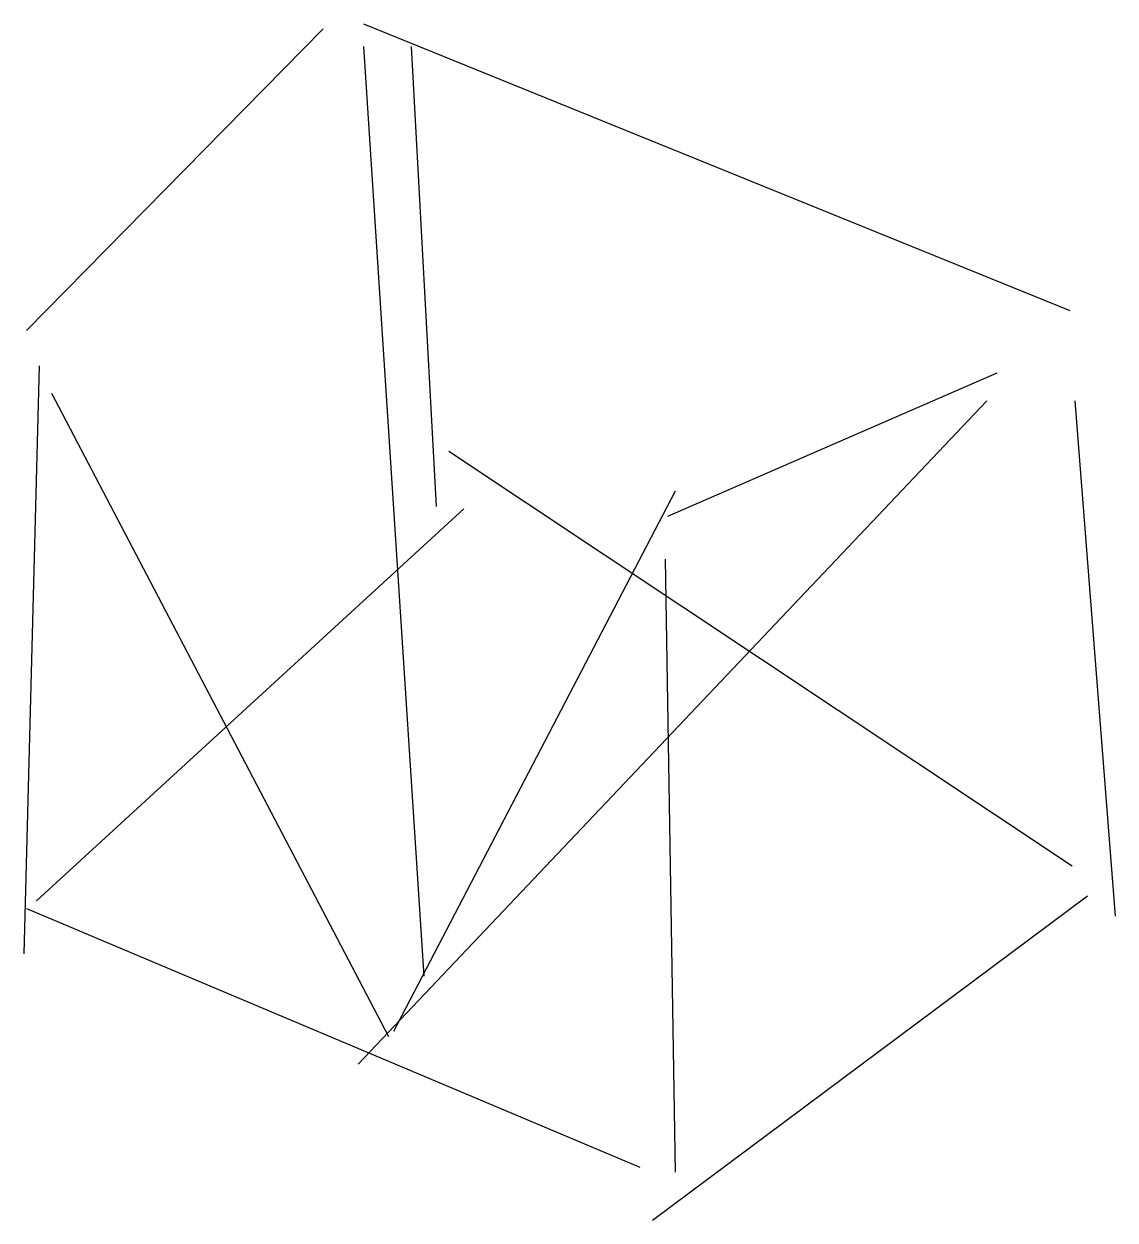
# Model space of a CAD drawing. Header units: metres. Extents: x -191 to 149, y -190 to 183.
import ezdxf

# ---------------------------------------------------------------- set-up
doc = ezdxf.new("R2010")
doc.units = ezdxf.units.M

msp = doc.modelspace()

# ---------------------------------------------------------------- linework, layer by layer
at = {"color": 0, "linetype": 'CONTINUOUS'}
for p, q in [((-190.022082, 86.97918), (-97.557729, 181.010726)), ((-85.020189, 182.577918), (135.170347, 93.24795)), ((-85.020189, 175.525552), (-66.21388, -114.405047)), ((-70.131861, 175.525552), (-62.295899, 32.127445)), ((-186.104101, 76.008833), (-190.805678, -107.352681)), ((112.446057, 73.658044), (9.794953, 28.99306)), ((-182.18612, 67.389274), (-77.184227, -133.211356)), ((109.311672, 65.038486), (-86.587382, -141.830915)), ((136.737539, 65.038486), (149.275079, -95.598738)), ((-58.377918, 49.366562), (135.953943, -79.926814)), ((12.145741, 36.829022), (-75.617035, -131.644164)), ((-186.887697, -90.897161), (-53.676341, 31.343849)), ((9.011356, 15.671924), (12.145741, -175.525552)), ((5.093375, -190.41388), (140.655521, -89.329968)), ((-190.022082, -93.24795), (1.175394, -173.95836))]:
    msp.add_line(p, q, dxfattribs=at)

doc.saveas('drawing.dxf')
